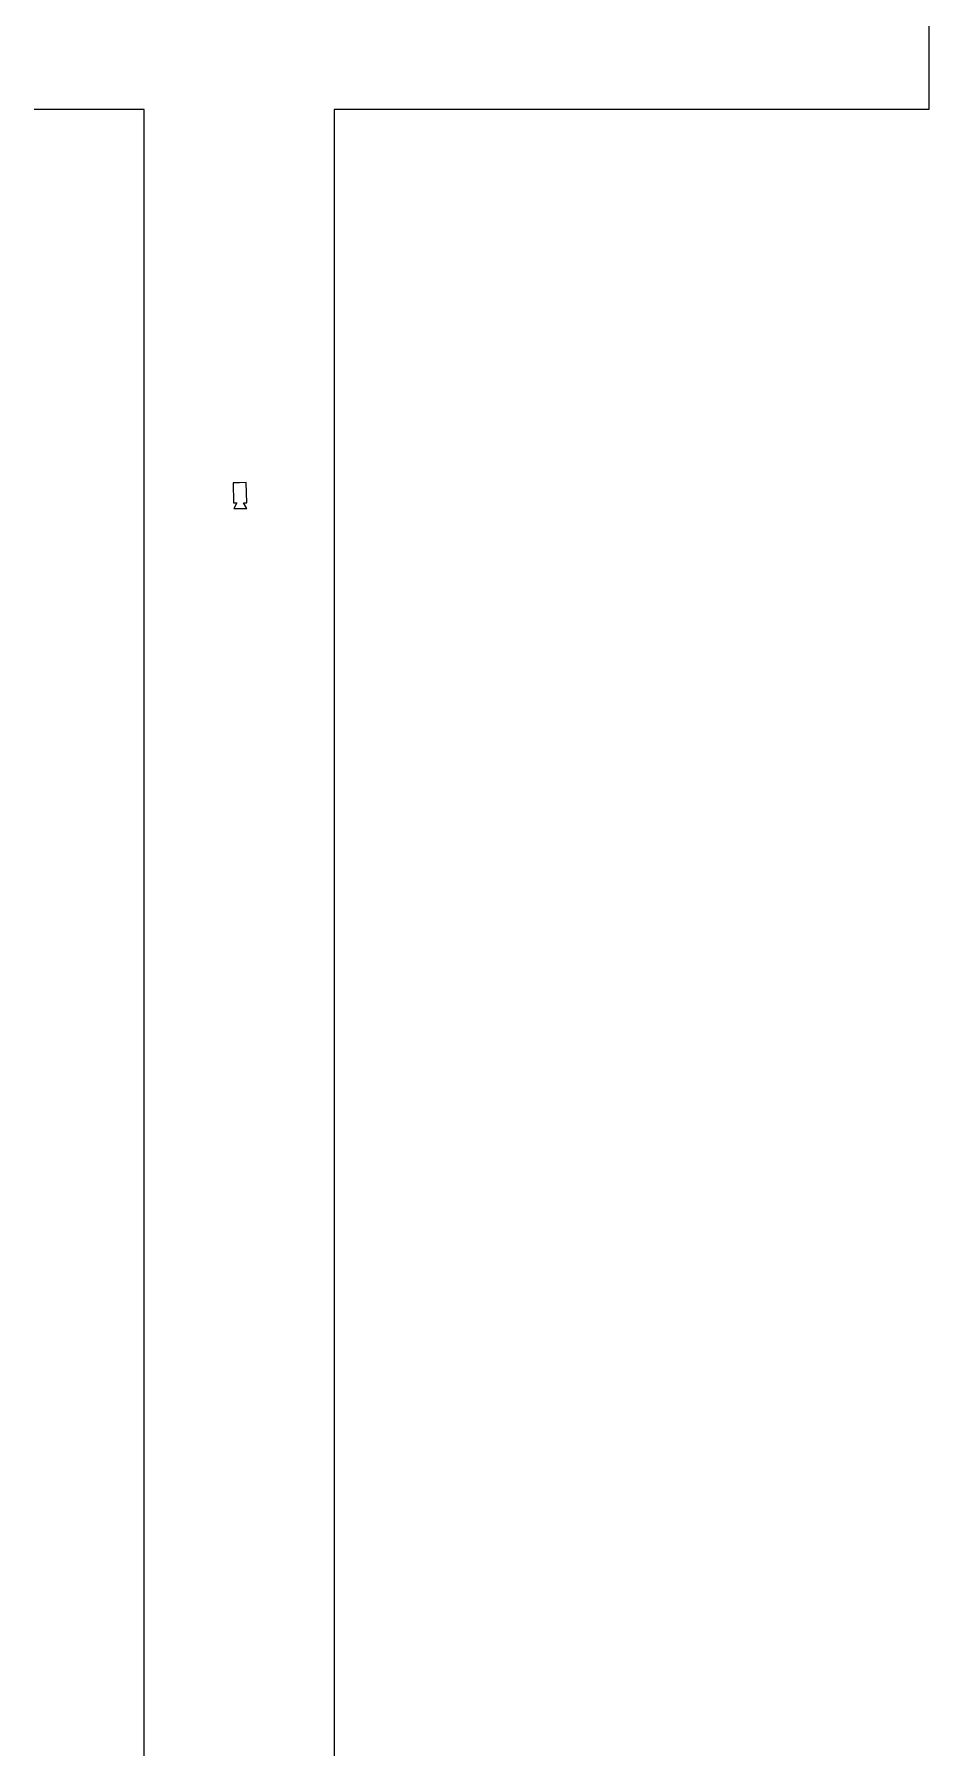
# Model space of a CAD drawing. Header units: centimetres. Extents: x 5373 to 12554, y -7923 to 4675.
# Drawn here: x 5885 to 7272, y -2298 to 359 of the extents above; entities that cross this region are included whole.
import ezdxf

# ---------------------------------------------------------------- set-up
doc = ezdxf.new("R2010")
doc.units = ezdxf.units.CM
doc.layers.add('CCTV', color=7, linetype='Continuous')
doc.layers.add('others', color=7, linetype='Continuous')

msp = doc.modelspace()

# ---------------------------------------------------------------- linework, layer by layer
at = {"layer": 'CCTV', "color": 3}
msp.add_lwpolyline([(6193.26, -336.76), (6193.91, -367.99), (6199.09, -367.89), (6194.21, -376.75), (6214.44, -376.33), (6209.2, -367.68), (6214.37, -367.57), (6213.72, -336.33), (6203.49, -336.55)], close=True, dxfattribs=at)
at = {"layer": 'others'}
for p, q in [((7272, 532), (7272, 242)), ((6055.5, 242), (5885, 242)), ((6055.5, -3878), (6055.5, 242)), ((7272, 242), (6350, 242)), ((6350, 242), (6350, -3878))]:
    msp.add_line(p, q, dxfattribs=at)

doc.saveas('drawing.dxf')
